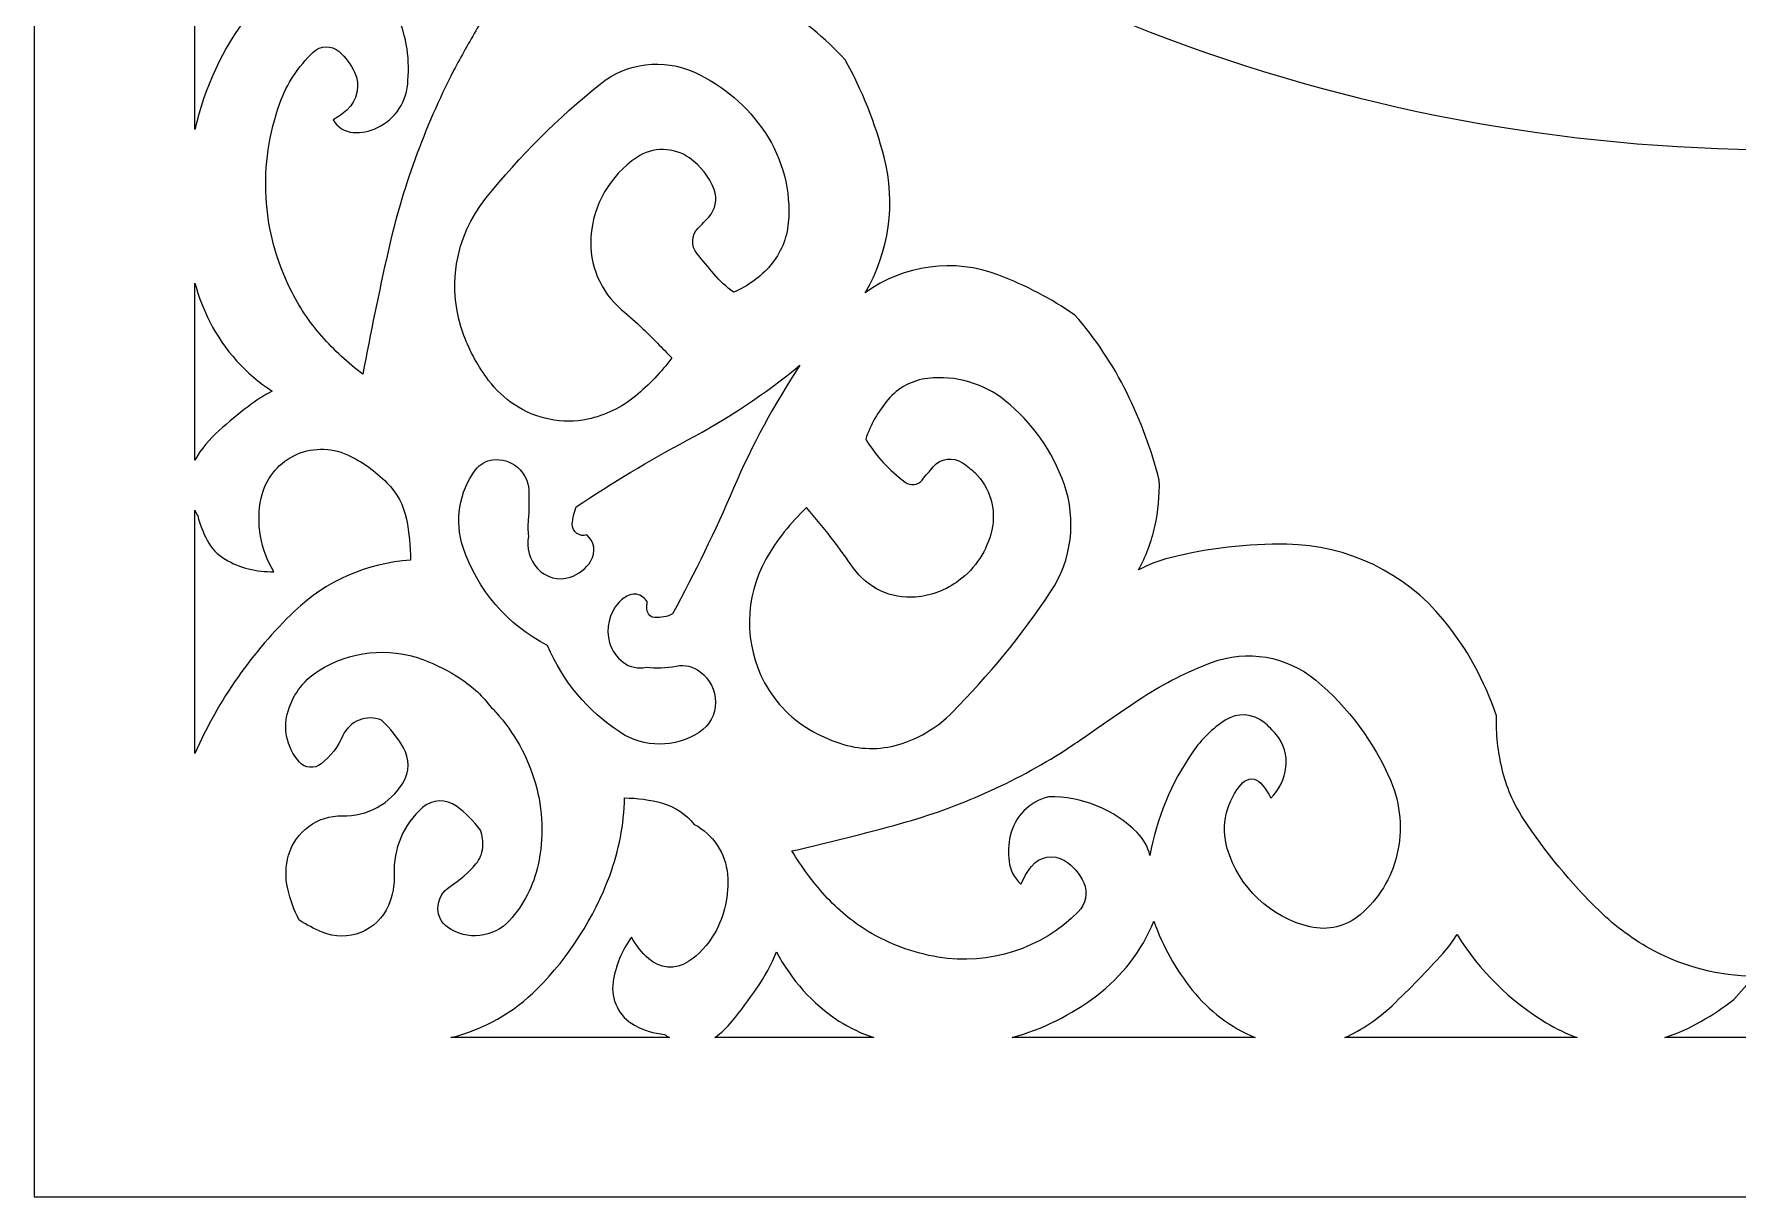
# Model space of a CAD drawing. Header units: centimetres. Extents: x 14.31 to 20.48, y -0.87 to 9.
# Drawn here: x 14.305 to 17.319, y -0.872 to 1.185 of the extents above; entities that cross this region are included whole.
import ezdxf

# ---------------------------------------------------------------- set-up
doc = ezdxf.new("R2010")
doc.units = ezdxf.units.CM
doc.header["$MEASUREMENT"] = 0
doc.layers.add('layer 1', color=7, linetype='Continuous')

msp = doc.modelspace()

# ---------------------------------------------------------------- linework, layer by layer
at = {"layer": 'layer 1', "color": 250}
for points, knots in [([(14.39689, 9.00077), (14.39689, 9.00077), (20.47602, 9.00077), (20.47602, 9.00077), (20.47602, 9.00077), (20.47602, 9.00077), (20.47602, -0.87244), (20.47602, -0.87244), (20.47602, -0.87244), (20.47602, -0.87244), (14.30526, -0.87244), (14.30526, -0.87244), (14.30526, -0.87244), (14.30526, -0.87244), (14.30526, 9.00077), (14.30526, 9.00077), (14.30526, 9.00077), (14.30526, 9.00077), (14.39689, 9.00077), (14.39689, 9.00077)], [0, 0, 0, 0, 0.1666667, 0.1666667, 0.1666667, 0.1666667, 0.3333333, 0.3333333, 0.3333333, 0.3333333, 0.5, 0.5, 0.5, 0.5, 0.6666667, 0.6666667, 0.6666667, 0.6666667, 1, 1, 1, 1]), ([(14.88674, 0.5829), (14.90017, 0.65566), (14.91503, 0.72816), (14.93131, 0.80033), (14.93131, 0.80033), (14.95635, 0.91136), (14.99531, 1.01882), (15.04725, 1.12009), (15.04725, 1.12009), (15.06085, 1.14534), (15.07475, 1.17042), (15.08895, 1.19534), (15.08895, 1.19534), (15.10352, 1.2209), (15.11773, 1.24667), (15.13156, 1.27263), (15.13156, 1.27263), (15.1555, 1.31887), (15.17469, 1.3674), (15.18884, 1.4175), (15.18884, 1.4175), (15.2073, 1.48287), (15.19678, 1.55298), (15.1599, 1.61003), (15.1599, 1.61003), (15.12164, 1.66922), (15.07009, 1.71863), (15.00933, 1.75434), (15.00933, 1.75434), (14.94488, 1.79219), (14.86323, 1.7828), (14.80916, 1.7312), (14.80916, 1.7312), (14.76871, 1.69262), (14.7534, 1.63462), (14.76962, 1.58112), (14.76962, 1.58112), (14.785, 1.53032), (14.81627, 1.48583), (14.85887, 1.45416), (14.85887, 1.45416), (14.88841, 1.43222), (14.92749, 1.42803), (14.96098, 1.44326), (14.96098, 1.44326), (14.96939, 1.44708), (14.97747, 1.45156), (14.98517, 1.45666), (14.98517, 1.45666), (14.99376, 1.46238), (14.99931, 1.47168), (15.00027, 1.48195), (15.00027, 1.48195), (15.00123, 1.49223), (14.99754, 1.50235), (14.99014, 1.50955), (14.99014, 1.50955), (14.98427, 1.51529), (14.97782, 1.5204), (14.9709, 1.52481), (14.9709, 1.52481), (14.98024, 1.53625), (14.99216, 1.54531), (15.00568, 1.55126), (15.00568, 1.55126), (15.01969, 1.55742), (15.03574, 1.55695), (15.04936, 1.54998), (15.04936, 1.54998), (15.07143, 1.53868), (15.08857, 1.51962), (15.09749, 1.49649), (15.09749, 1.49649), (15.1066, 1.47288), (15.10406, 1.44633), (15.09065, 1.42486), (15.09065, 1.42486), (15.08284, 1.41236), (15.07373, 1.4007), (15.06348, 1.39009), (15.06348, 1.39009), (15.01362, 1.33846), (14.9497, 1.30253), (14.87967, 1.28675), (14.87967, 1.28675), (14.90734, 1.2752), (14.92992, 1.25403), (14.94325, 1.22718), (14.94325, 1.22718), (14.96236, 1.18867), (14.97036, 1.14558), (14.96636, 1.10278), (14.96636, 1.10278), (14.96556, 1.06655), (14.9442, 1.03391), (14.91134, 1.01862), (14.91134, 1.01862), (14.89837, 1.01259), (14.8841, 1.00987), (14.86982, 1.01072), (14.86982, 1.01072), (14.85483, 1.01161), (14.84134, 1.02012), (14.83407, 1.03326), (14.83407, 1.03326), (14.84277, 1.03788), (14.85087, 1.04357), (14.85817, 1.05019), (14.85817, 1.05019), (14.87688, 1.06714), (14.88251, 1.09421), (14.87208, 1.1172), (14.87208, 1.1172), (14.86571, 1.13125), (14.85636, 1.14374), (14.84468, 1.15382), (14.84468, 1.15382), (14.83141, 1.16525), (14.81167, 1.1648), (14.79897, 1.15274), (14.79897, 1.15274), (14.77257, 1.12769), (14.75239, 1.09685), (14.73999, 1.06265), (14.73999, 1.06265), (14.70093, 0.95482), (14.70765, 0.83579), (14.75866, 0.73307), (14.75866, 0.73307), (14.77345, 0.70328), (14.79201, 0.67552), (14.8139, 0.65047), (14.8139, 0.65047), (14.83575, 0.62546), (14.86016, 0.60282), (14.88674, 0.5829), (14.88674, 0.5829), (14.88674, 0.5829), (14.88674, 0.5829), (14.88674, 0.5829)], [0, 0, 0, 0, 0.0277778, 0.0277778, 0.0277778, 0.0277778, 0.0555556, 0.0555556, 0.0555556, 0.0555556, 0.0833333, 0.0833333, 0.0833333, 0.0833333, 0.1111111, 0.1111111, 0.1111111, 0.1111111, 0.1388889, 0.1388889, 0.1388889, 0.1388889, 0.1666667, 0.1666667, 0.1666667, 0.1666667, 0.1944444, 0.1944444, 0.1944444, 0.1944444, 0.2222222, 0.2222222, 0.2222222, 0.2222222, 0.25, 0.25, 0.25, 0.25, 0.2777778, 0.2777778, 0.2777778, 0.2777778, 0.3055556, 0.3055556, 0.3055556, 0.3055556, 0.3333333, 0.3333333, 0.3333333, 0.3333333, 0.3611111, 0.3611111, 0.3611111, 0.3611111, 0.3888889, 0.3888889, 0.3888889, 0.3888889, 0.4166667, 0.4166667, 0.4166667, 0.4166667, 0.4444444, 0.4444444, 0.4444444, 0.4444444, 0.4722222, 0.4722222, 0.4722222, 0.4722222, 0.5, 0.5, 0.5, 0.5, 0.5277778, 0.5277778, 0.5277778, 0.5277778, 0.5555556, 0.5555556, 0.5555556, 0.5555556, 0.5833333, 0.5833333, 0.5833333, 0.5833333, 0.6111111, 0.6111111, 0.6111111, 0.6111111, 0.6388889, 0.6388889, 0.6388889, 0.6388889, 0.6666667, 0.6666667, 0.6666667, 0.6666667, 0.6944444, 0.6944444, 0.6944444, 0.6944444, 0.7222222, 0.7222222, 0.7222222, 0.7222222, 0.75, 0.75, 0.75, 0.75, 0.7777778, 0.7777778, 0.7777778, 0.7777778, 0.8055556, 0.8055556, 0.8055556, 0.8055556, 0.8333333, 0.8333333, 0.8333333, 0.8333333, 0.8611111, 0.8611111, 0.8611111, 0.8611111, 0.8888889, 0.8888889, 0.8888889, 0.8888889, 0.9166667, 0.9166667, 0.9166667, 0.9166667, 0.9444444, 0.9444444, 0.9444444, 0.9444444, 1, 1, 1, 1]), ([(17.5921, -0.59059), (17.56989, -0.5832), (17.54847, -0.57362), (17.52815, -0.56203), (17.52815, -0.56203), (17.50785, -0.55044), (17.48836, -0.53748), (17.46983, -0.52325), (17.46983, -0.52325), (17.46983, -0.52325), (17.45201, -0.50272), (17.45201, -0.50272), (17.45201, -0.50272), (17.45201, -0.50272), (17.43419, -0.48219), (17.43419, -0.48219), (17.43419, -0.48219), (17.496, -0.48146), (17.55672, -0.46602), (17.61135, -0.43711), (17.61135, -0.43711), (17.64664, -0.41823), (17.67907, -0.39448), (17.70771, -0.36654), (17.70771, -0.36654), (17.75836, -0.31713), (17.80348, -0.26237), (17.84229, -0.20321), (17.84229, -0.20321), (17.85982, -0.17649), (17.87253, -0.14692), (17.87983, -0.11581), (17.87983, -0.11581), (17.88711, -0.08483), (17.89052, -0.05307), (17.88997, -0.02124), (17.88997, -0.02124), (17.9105, 0.0407), (17.94225, 0.09835), (17.98363, 0.1488), (17.98363, 0.1488), (18.05174, 0.23188), (18.1531, 0.28071), (18.26051, 0.28228), (18.26051, 0.28228), (18.33008, 0.28329), (18.3995, 0.27519), (18.46697, 0.25818), (18.46697, 0.25818), (18.48644, 0.25328), (18.50526, 0.24606), (18.52302, 0.2367), (18.52302, 0.2367), (18.5097, 0.26089), (18.49989, 0.28686), (18.49388, 0.31382), (18.49388, 0.31382), (18.48789, 0.34074), (18.48526, 0.36831), (18.48607, 0.39589), (18.48607, 0.39589), (18.49982, 0.44929), (18.51912, 0.50112), (18.54365, 0.55051), (18.54365, 0.55051), (18.56821, 0.59996), (18.599, 0.64609), (18.63525, 0.68774), (18.63525, 0.68774), (18.67725, 0.71649), (18.72251, 0.7402), (18.77005, 0.75838), (18.77005, 0.75838), (18.84897, 0.78855), (18.93786, 0.77674), (19.00621, 0.72707), (19.00621, 0.72707), (18.96366, 0.79935), (18.95161, 0.88565), (18.97267, 0.96685), (18.97267, 0.96685), (18.98829, 1.02703), (19.01145, 1.08502), (19.04159, 1.13941), (19.04159, 1.13941), (19.11346, 1.21623), (19.2039, 1.27334), (19.30414, 1.30524), (19.30414, 1.30524), (19.35502, 1.30709), (19.40518, 1.29269), (19.44735, 1.26416), (19.44735, 1.26416), (19.43871, 1.28439), (19.43218, 1.30547), (19.42784, 1.32703), (19.42784, 1.32703), (19.41273, 1.40211), (19.40538, 1.47856), (19.40592, 1.55515), (19.40592, 1.55515), (19.40636, 1.61695), (19.41889, 1.67809), (19.4428, 1.73508), (19.4428, 1.73508), (19.44937, 1.75067), (19.4569, 1.76584), (19.46535, 1.78049), (19.46535, 1.78049), (19.46535, 1.78049), (19.46552, 1.78064), (19.46552, 1.78064), (19.46552, 1.78064), (18.89795, 1.26484), (18.1577, 0.97946), (17.39076, 0.98038), (17.39076, 0.98038), (16.62426, 0.98145), (15.88488, 1.26671), (15.31601, 1.78042), (15.31601, 1.78042), (15.34956, 1.72225), (15.36916, 1.65705), (15.37328, 1.59002), (15.37328, 1.59002), (15.37889, 1.4985), (15.37143, 1.40663), (15.35112, 1.31722), (15.35112, 1.31722), (15.347, 1.29905), (15.34124, 1.28129), (15.33394, 1.26416), (15.33394, 1.26416), (15.37609, 1.29269), (15.42627, 1.30708), (15.47714, 1.30524), (15.47714, 1.30524), (15.57739, 1.27335), (15.66782, 1.21623), (15.7397, 1.13941), (15.7397, 1.13941), (15.76983, 1.08502), (15.79299, 1.02703), (15.80861, 0.96685), (15.80861, 0.96685), (15.82969, 0.88566), (15.81761, 0.79936), (15.77508, 0.72707), (15.77508, 0.72707), (15.8434, 0.77676), (15.9323, 0.78852), (16.01123, 0.75838), (16.01123, 0.75838), (16.05878, 0.7402), (16.10403, 0.71649), (16.14603, 0.68774), (16.14603, 0.68774), (16.18228, 0.64609), (16.21307, 0.59996), (16.23763, 0.55051), (16.23763, 0.55051), (16.26216, 0.50112), (16.28146, 0.44929), (16.29521, 0.39589), (16.29521, 0.39589), (16.29602, 0.36831), (16.29339, 0.34074), (16.2874, 0.31382), (16.2874, 0.31382), (16.2814, 0.28686), (16.27159, 0.26089), (16.25826, 0.2367), (16.25826, 0.2367), (16.27603, 0.24607), (16.29485, 0.25328), (16.31432, 0.25819), (16.31432, 0.25819), (16.38179, 0.27519), (16.4512, 0.28329), (16.52077, 0.28228), (16.52077, 0.28228), (16.6281, 0.28074), (16.72937, 0.23193), (16.7975, 0.14897), (16.7975, 0.14897), (16.83896, 0.09848), (16.87076, 0.04077), (16.89131, -0.02124), (16.89131, -0.02124), (16.89077, -0.05307), (16.89417, -0.08483), (16.90145, -0.11581), (16.90145, -0.11581), (16.90876, -0.14692), (16.92146, -0.17649), (16.93899, -0.20321), (16.93899, -0.20321), (16.97781, -0.26237), (17.02293, -0.31713), (17.07358, -0.36654), (17.07358, -0.36654), (17.10222, -0.39448), (17.13465, -0.41824), (17.16993, -0.43711), (17.16993, -0.43711), (17.22457, -0.46601), (17.28529, -0.48147), (17.3471, -0.48219), (17.3471, -0.48219), (17.3471, -0.48219), (17.32927, -0.50272), (17.32927, -0.50272), (17.32927, -0.50272), (17.32927, -0.50272), (17.31145, -0.52325), (17.31145, -0.52325), (17.31145, -0.52325), (17.29292, -0.53748), (17.27343, -0.55044), (17.25313, -0.56203), (17.25313, -0.56203), (17.23281, -0.57363), (17.21139, -0.5832), (17.18919, -0.59059), (17.18919, -0.59059), (17.18919, -0.59059), (17.5921, -0.59059), (17.5921, -0.59059)], [0, 0, 0, 0, 0.0172414, 0.0172414, 0.0172414, 0.0172414, 0.0344828, 0.0344828, 0.0344828, 0.0344828, 0.0517241, 0.0517241, 0.0517241, 0.0517241, 0.0689655, 0.0689655, 0.0689655, 0.0689655, 0.0862069, 0.0862069, 0.0862069, 0.0862069, 0.1034483, 0.1034483, 0.1034483, 0.1034483, 0.1206897, 0.1206897, 0.1206897, 0.1206897, 0.137931, 0.137931, 0.137931, 0.137931, 0.1551724, 0.1551724, 0.1551724, 0.1551724, 0.1724138, 0.1724138, 0.1724138, 0.1724138, 0.1896552, 0.1896552, 0.1896552, 0.1896552, 0.2068966, 0.2068966, 0.2068966, 0.2068966, 0.2241379, 0.2241379, 0.2241379, 0.2241379, 0.2413793, 0.2413793, 0.2413793, 0.2413793, 0.2586207, 0.2586207, 0.2586207, 0.2586207, 0.2758621, 0.2758621, 0.2758621, 0.2758621, 0.2931034, 0.2931034, 0.2931034, 0.2931034, 0.3103448, 0.3103448, 0.3103448, 0.3103448, 0.3275862, 0.3275862, 0.3275862, 0.3275862, 0.3448276, 0.3448276, 0.3448276, 0.3448276, 0.362069, 0.362069, 0.362069, 0.362069, 0.3793103, 0.3793103, 0.3793103, 0.3793103, 0.3965517, 0.3965517, 0.3965517, 0.3965517, 0.4137931, 0.4137931, 0.4137931, 0.4137931, 0.4310345, 0.4310345, 0.4310345, 0.4310345, 0.4482759, 0.4482759, 0.4482759, 0.4482759, 0.4655172, 0.4655172, 0.4655172, 0.4655172, 0.4827586, 0.4827586, 0.4827586, 0.4827586, 0.5, 0.5, 0.5, 0.5, 0.5172414, 0.5172414, 0.5172414, 0.5172414, 0.5344828, 0.5344828, 0.5344828, 0.5344828, 0.5517241, 0.5517241, 0.5517241, 0.5517241, 0.5689655, 0.5689655, 0.5689655, 0.5689655, 0.5862069, 0.5862069, 0.5862069, 0.5862069, 0.6034483, 0.6034483, 0.6034483, 0.6034483, 0.6206897, 0.6206897, 0.6206897, 0.6206897, 0.637931, 0.637931, 0.637931, 0.637931, 0.6551724, 0.6551724, 0.6551724, 0.6551724, 0.6724138, 0.6724138, 0.6724138, 0.6724138, 0.6896552, 0.6896552, 0.6896552, 0.6896552, 0.7068966, 0.7068966, 0.7068966, 0.7068966, 0.7241379, 0.7241379, 0.7241379, 0.7241379, 0.7413793, 0.7413793, 0.7413793, 0.7413793, 0.7586207, 0.7586207, 0.7586207, 0.7586207, 0.7758621, 0.7758621, 0.7758621, 0.7758621, 0.7931034, 0.7931034, 0.7931034, 0.7931034, 0.8103448, 0.8103448, 0.8103448, 0.8103448, 0.8275862, 0.8275862, 0.8275862, 0.8275862, 0.8448276, 0.8448276, 0.8448276, 0.8448276, 0.862069, 0.862069, 0.862069, 0.862069, 0.8793103, 0.8793103, 0.8793103, 0.8793103, 0.8965517, 0.8965517, 0.8965517, 0.8965517, 0.9137931, 0.9137931, 0.9137931, 0.9137931, 0.9310345, 0.9310345, 0.9310345, 0.9310345, 0.9482759, 0.9482759, 0.9482759, 0.9482759, 0.9655172, 0.9655172, 0.9655172, 0.9655172, 1, 1, 1, 1]), ([(14.58968, 1.49366), (14.58968, 1.49366), (14.58968, 1.01575), (14.58968, 1.01575), (14.58968, 1.01575), (14.60628, 1.08925), (14.6384, 1.15837), (14.68385, 1.21846), (14.68385, 1.21846), (14.70802, 1.25041), (14.73914, 1.27647), (14.77484, 1.29464), (14.77484, 1.29464), (14.732, 1.3134), (14.69336, 1.34059), (14.66122, 1.37457), (14.66122, 1.37457), (14.62902, 1.4086), (14.60461, 1.44925), (14.58968, 1.49366), (14.58968, 1.49366), (14.58968, 1.49366), (14.58968, 1.49366), (14.58968, 1.49366)], [0, 0, 0, 0, 0.1428571, 0.1428571, 0.1428571, 0.1428571, 0.2857143, 0.2857143, 0.2857143, 0.2857143, 0.4285714, 0.4285714, 0.4285714, 0.4285714, 0.5714286, 0.5714286, 0.5714286, 0.5714286, 0.7142857, 0.7142857, 0.7142857, 0.7142857, 1, 1, 1, 1]), ([(15.43313, 0.61186), (15.42468, 0.6205), (15.41626, 0.62917), (15.40787, 0.63787), (15.40787, 0.63787), (15.39944, 0.6466), (15.39083, 0.65514), (15.38204, 0.6635), (15.38204, 0.6635), (15.36972, 0.67491), (15.35717, 0.68607), (15.34439, 0.69697), (15.34439, 0.69697), (15.30694, 0.72889), (15.28679, 0.77669), (15.29004, 0.8258), (15.29004, 0.8258), (15.29381, 0.88273), (15.32378, 0.93474), (15.37113, 0.96658), (15.37113, 0.96658), (15.3994, 0.98559), (15.43651, 0.98518), (15.46438, 0.96559), (15.46438, 0.96559), (15.48408, 0.95174), (15.49919, 0.9323), (15.50777, 0.90979), (15.50777, 0.90979), (15.51414, 0.89309), (15.5105, 0.8742), (15.4984, 0.86104), (15.4984, 0.86104), (15.49231, 0.85443), (15.48612, 0.84792), (15.47982, 0.84153), (15.47982, 0.84153), (15.46767, 0.82917), (15.46677, 0.80966), (15.47776, 0.79627), (15.47776, 0.79627), (15.4877, 0.78414), (15.49774, 0.77209), (15.50788, 0.76013), (15.50788, 0.76013), (15.51806, 0.74812), (15.52961, 0.73735), (15.54229, 0.72804), (15.54229, 0.72804), (15.5676, 0.73865), (15.59005, 0.75505), (15.60784, 0.77594), (15.60784, 0.77594), (15.62581, 0.79705), (15.63674, 0.82324), (15.63909, 0.85087), (15.63909, 0.85087), (15.64386, 0.90714), (15.62948, 0.96333), (15.59823, 1.01037), (15.59823, 1.01037), (15.56726, 1.057), (15.52389, 1.09401), (15.47298, 1.11726), (15.47298, 1.11726), (15.41786, 1.14242), (15.35331, 1.13432), (15.30615, 1.09626), (15.30615, 1.09626), (15.23193, 1.03638), (15.16431, 0.96878), (15.10442, 0.89457), (15.10442, 0.89457), (15.04931, 0.82625), (15.0344, 0.73398), (15.06529, 0.65182), (15.06529, 0.65182), (15.07601, 0.6233), (15.09077, 0.59648), (15.10914, 0.57216), (15.10914, 0.57216), (15.12176, 0.55545), (15.13706, 0.54095), (15.15443, 0.52925), (15.15443, 0.52925), (15.19258, 0.50354), (15.23942, 0.49424), (15.28449, 0.50343), (15.28449, 0.50343), (15.31543, 0.51002), (15.34429, 0.524), (15.36862, 0.5442), (15.36862, 0.5442), (15.39269, 0.56417), (15.41434, 0.58687), (15.43313, 0.61186), (15.43313, 0.61186), (15.43313, 0.61186), (15.43313, 0.61186), (15.43313, 0.61186)], [0, 0, 0, 0, 0.0384615, 0.0384615, 0.0384615, 0.0384615, 0.0769231, 0.0769231, 0.0769231, 0.0769231, 0.1153846, 0.1153846, 0.1153846, 0.1153846, 0.1538462, 0.1538462, 0.1538462, 0.1538462, 0.1923077, 0.1923077, 0.1923077, 0.1923077, 0.2307692, 0.2307692, 0.2307692, 0.2307692, 0.2692308, 0.2692308, 0.2692308, 0.2692308, 0.3076923, 0.3076923, 0.3076923, 0.3076923, 0.3461538, 0.3461538, 0.3461538, 0.3461538, 0.3846154, 0.3846154, 0.3846154, 0.3846154, 0.4230769, 0.4230769, 0.4230769, 0.4230769, 0.4615385, 0.4615385, 0.4615385, 0.4615385, 0.5, 0.5, 0.5, 0.5, 0.5384615, 0.5384615, 0.5384615, 0.5384615, 0.5769231, 0.5769231, 0.5769231, 0.5769231, 0.6153846, 0.6153846, 0.6153846, 0.6153846, 0.6538462, 0.6538462, 0.6538462, 0.6538462, 0.6923077, 0.6923077, 0.6923077, 0.6923077, 0.7307692, 0.7307692, 0.7307692, 0.7307692, 0.7692308, 0.7692308, 0.7692308, 0.7692308, 0.8076923, 0.8076923, 0.8076923, 0.8076923, 0.8461538, 0.8461538, 0.8461538, 0.8461538, 0.8846154, 0.8846154, 0.8846154, 0.8846154, 0.9230769, 0.9230769, 0.9230769, 0.9230769, 1, 1, 1, 1]), ([(14.58968, 0.43123), (14.60091, 0.45082), (14.61533, 0.46842), (14.63233, 0.48328), (14.63233, 0.48328), (14.64922, 0.49805), (14.66651, 0.51235), (14.68418, 0.52618), (14.68418, 0.52618), (14.69733, 0.53647), (14.7115, 0.54538), (14.72647, 0.55278), (14.72647, 0.55278), (14.67974, 0.58347), (14.64172, 0.62574), (14.61613, 0.67544), (14.61613, 0.67544), (14.60506, 0.6973), (14.5962, 0.72022), (14.58968, 0.74384), (14.58968, 0.74384), (14.58968, 0.74384), (14.58968, 0.43123), (14.58968, 0.43123), (14.58968, 0.43123), (14.58968, 0.43123), (14.58968, 0.43123), (14.58968, 0.43123)], [0, 0, 0, 0, 0.125, 0.125, 0.125, 0.125, 0.25, 0.25, 0.25, 0.25, 0.375, 0.375, 0.375, 0.375, 0.5, 0.5, 0.5, 0.5, 0.625, 0.625, 0.625, 0.625, 0.75, 0.75, 0.75, 0.75, 1, 1, 1, 1]), ([(15.65978, 0.5989), (15.59786, 0.54824), (15.53109, 0.50377), (15.46047, 0.46616), (15.46047, 0.46616), (15.39306, 0.43026), (15.32753, 0.39097), (15.2641, 0.34843), (15.2641, 0.34843), (15.26005, 0.33865), (15.25769, 0.32824), (15.25715, 0.31766), (15.25715, 0.31766), (15.25682, 0.3113), (15.25973, 0.30521), (15.26488, 0.30146), (15.26488, 0.30146), (15.27002, 0.29771), (15.27666, 0.29679), (15.28261, 0.29904), (15.28261, 0.29904), (15.29624, 0.28763), (15.29939, 0.26791), (15.29004, 0.2528), (15.29004, 0.2528), (15.28156, 0.23911), (15.2685, 0.22887), (15.25319, 0.22389), (15.25319, 0.22389), (15.23268, 0.21722), (15.21016, 0.22322), (15.19566, 0.23918), (15.19566, 0.23918), (15.1816, 0.25467), (15.17558, 0.27585), (15.17936, 0.29643), (15.17936, 0.29643), (15.17842, 0.30589), (15.17833, 0.31542), (15.1791, 0.3249), (15.1791, 0.3249), (15.18052, 0.3425), (15.18084, 0.36017), (15.18004, 0.37781), (15.18004, 0.37781), (15.17931, 0.39357), (15.17207, 0.40831), (15.16004, 0.41851), (15.16004, 0.41851), (15.14802, 0.42871), (15.13237, 0.43347), (15.11671, 0.43161), (15.11671, 0.43161), (15.10452, 0.43018), (15.09346, 0.42381), (15.08611, 0.41397), (15.08611, 0.41397), (15.0567, 0.3746), (15.04844, 0.32337), (15.06403, 0.27677), (15.06403, 0.27677), (15.08922, 0.20147), (15.14283, 0.13905), (15.21349, 0.10281), (15.21349, 0.10281), (15.24007, 0.0402), (15.28459, -0.01311), (15.34148, -0.05042), (15.34148, -0.05042), (15.38403, -0.07831), (15.43901, -0.07838), (15.48161, -0.05055), (15.48161, -0.05055), (15.49955, -0.03884), (15.51032, -0.01884), (15.5102, 0.00258), (15.5102, 0.00258), (15.51008, 0.02377), (15.50024, 0.04371), (15.48349, 0.05668), (15.48349, 0.05668), (15.47141, 0.06604), (15.45589, 0.06972), (15.4409, 0.06678), (15.4409, 0.06678), (15.42336, 0.06334), (15.40539, 0.0627), (15.38766, 0.06489), (15.38766, 0.06489), (15.37345, 0.06138), (15.35841, 0.06458), (15.34686, 0.07356), (15.34686, 0.07356), (15.33562, 0.08229), (15.32735, 0.09429), (15.32317, 0.1079), (15.32317, 0.1079), (15.31573, 0.13304), (15.32204, 0.16027), (15.33976, 0.17959), (15.33976, 0.17959), (15.34506, 0.18538), (15.35167, 0.18983), (15.35903, 0.19256), (15.35903, 0.19256), (15.36681, 0.19545), (15.37556, 0.19394), (15.38192, 0.18861), (15.38192, 0.18861), (15.38502, 0.18602), (15.38775, 0.183), (15.39002, 0.17965), (15.39002, 0.17965), (15.38837, 0.17421), (15.38832, 0.1684), (15.38989, 0.16294), (15.38989, 0.16294), (15.39159, 0.15704), (15.39681, 0.15285), (15.40293, 0.15248), (15.40293, 0.15248), (15.41385, 0.15182), (15.42473, 0.15409), (15.43446, 0.15907), (15.43446, 0.15907), (15.47377, 0.23152), (15.50976, 0.30572), (15.5423, 0.38146), (15.5423, 0.38146), (15.57488, 0.4573), (15.61421, 0.53008), (15.65978, 0.5989), (15.65978, 0.5989), (15.65978, 0.5989), (15.65978, 0.5989), (15.65978, 0.5989)], [0, 0, 0, 0, 0.0285714, 0.0285714, 0.0285714, 0.0285714, 0.0571429, 0.0571429, 0.0571429, 0.0571429, 0.0857143, 0.0857143, 0.0857143, 0.0857143, 0.1142857, 0.1142857, 0.1142857, 0.1142857, 0.1428571, 0.1428571, 0.1428571, 0.1428571, 0.1714286, 0.1714286, 0.1714286, 0.1714286, 0.2, 0.2, 0.2, 0.2, 0.2285714, 0.2285714, 0.2285714, 0.2285714, 0.2571429, 0.2571429, 0.2571429, 0.2571429, 0.2857143, 0.2857143, 0.2857143, 0.2857143, 0.3142857, 0.3142857, 0.3142857, 0.3142857, 0.3428571, 0.3428571, 0.3428571, 0.3428571, 0.3714286, 0.3714286, 0.3714286, 0.3714286, 0.4, 0.4, 0.4, 0.4, 0.4285714, 0.4285714, 0.4285714, 0.4285714, 0.4571429, 0.4571429, 0.4571429, 0.4571429, 0.4857143, 0.4857143, 0.4857143, 0.4857143, 0.5142857, 0.5142857, 0.5142857, 0.5142857, 0.5428571, 0.5428571, 0.5428571, 0.5428571, 0.5714286, 0.5714286, 0.5714286, 0.5714286, 0.6, 0.6, 0.6, 0.6, 0.6285714, 0.6285714, 0.6285714, 0.6285714, 0.6571429, 0.6571429, 0.6571429, 0.6571429, 0.6857143, 0.6857143, 0.6857143, 0.6857143, 0.7142857, 0.7142857, 0.7142857, 0.7142857, 0.7428571, 0.7428571, 0.7428571, 0.7428571, 0.7714286, 0.7714286, 0.7714286, 0.7714286, 0.8, 0.8, 0.8, 0.8, 0.8285714, 0.8285714, 0.8285714, 0.8285714, 0.8571429, 0.8571429, 0.8571429, 0.8571429, 0.8857143, 0.8857143, 0.8857143, 0.8857143, 0.9142857, 0.9142857, 0.9142857, 0.9142857, 0.9428571, 0.9428571, 0.9428571, 0.9428571, 1, 1, 1, 1]), ([(15.67144, 0.34697), (15.67921, 0.33758), (15.68701, 0.32822), (15.69484, 0.31888), (15.69484, 0.31888), (15.70272, 0.30948), (15.71041, 0.29991), (15.71789, 0.29017), (15.71789, 0.29017), (15.73019, 0.27377), (15.74223, 0.25718), (15.75401, 0.24039), (15.75401, 0.24039), (15.77899, 0.20479), (15.82096, 0.18514), (15.8643, 0.1888), (15.8643, 0.1888), (15.89205, 0.19113), (15.91856, 0.20121), (15.94085, 0.21789), (15.94085, 0.21789), (15.97013, 0.23979), (15.99069, 0.27134), (15.9989, 0.30697), (15.9989, 0.30697), (16.0074, 0.34391), (15.99598, 0.38258), (15.96873, 0.40893), (15.96873, 0.40893), (15.96205, 0.41539), (15.95481, 0.42123), (15.94708, 0.42639), (15.94708, 0.42639), (15.93051, 0.43745), (15.90831, 0.43443), (15.89533, 0.41932), (15.89533, 0.41932), (15.8887, 0.41162), (15.8822, 0.4038), (15.87584, 0.39588), (15.87584, 0.39588), (15.86845, 0.38665), (15.85506, 0.38497), (15.8456, 0.39205), (15.8456, 0.39205), (15.83173, 0.40244), (15.81882, 0.41406), (15.80703, 0.42676), (15.80703, 0.42676), (15.79523, 0.43947), (15.78481, 0.4534), (15.77595, 0.46831), (15.77595, 0.46831), (15.7846, 0.49379), (15.79799, 0.51742), (15.81539, 0.53794), (15.81539, 0.53794), (15.83327, 0.55901), (15.85851, 0.5725), (15.88597, 0.57566), (15.88597, 0.57566), (15.93496, 0.58129), (15.9842, 0.56705), (16.02262, 0.53614), (16.02262, 0.53614), (16.07033, 0.49777), (16.1064, 0.44683), (16.12677, 0.3891), (16.12677, 0.3891), (16.14934, 0.32516), (16.14047, 0.25426), (16.10288, 0.19781), (16.10288, 0.19781), (16.05185, 0.12121), (15.9935, 0.04973), (15.92867, -0.01561), (15.92867, -0.01561), (15.90401, -0.04047), (15.87384, -0.05919), (15.84061, -0.07025), (15.84061, -0.07025), (15.80707, -0.08142), (15.77088, -0.08201), (15.73699, -0.07196), (15.73699, -0.07196), (15.71841, -0.06645), (15.70047, -0.05895), (15.6835, -0.04959), (15.6835, -0.04959), (15.64703, -0.0295), (15.61706, 0.00062), (15.59712, 0.03717), (15.59712, 0.03717), (15.56066, 0.10561), (15.5616, 0.18798), (15.59955, 0.25561), (15.59955, 0.25561), (15.61863, 0.2896), (15.64289, 0.32043), (15.67144, 0.34697), (15.67144, 0.34697), (15.67144, 0.34697), (15.67144, 0.34697), (15.67144, 0.34697)], [0, 0, 0, 0, 0.037037, 0.037037, 0.037037, 0.037037, 0.0740741, 0.0740741, 0.0740741, 0.0740741, 0.1111111, 0.1111111, 0.1111111, 0.1111111, 0.1481481, 0.1481481, 0.1481481, 0.1481481, 0.1851852, 0.1851852, 0.1851852, 0.1851852, 0.2222222, 0.2222222, 0.2222222, 0.2222222, 0.2592593, 0.2592593, 0.2592593, 0.2592593, 0.2962963, 0.2962963, 0.2962963, 0.2962963, 0.3333333, 0.3333333, 0.3333333, 0.3333333, 0.3703704, 0.3703704, 0.3703704, 0.3703704, 0.4074074, 0.4074074, 0.4074074, 0.4074074, 0.4444444, 0.4444444, 0.4444444, 0.4444444, 0.4814815, 0.4814815, 0.4814815, 0.4814815, 0.5185185, 0.5185185, 0.5185185, 0.5185185, 0.5555556, 0.5555556, 0.5555556, 0.5555556, 0.5925926, 0.5925926, 0.5925926, 0.5925926, 0.6296296, 0.6296296, 0.6296296, 0.6296296, 0.6666667, 0.6666667, 0.6666667, 0.6666667, 0.7037037, 0.7037037, 0.7037037, 0.7037037, 0.7407407, 0.7407407, 0.7407407, 0.7407407, 0.7777778, 0.7777778, 0.7777778, 0.7777778, 0.8148148, 0.8148148, 0.8148148, 0.8148148, 0.8518519, 0.8518519, 0.8518519, 0.8518519, 0.8888889, 0.8888889, 0.8888889, 0.8888889, 0.9259259, 0.9259259, 0.9259259, 0.9259259, 1, 1, 1, 1]), ([(14.58968, 0.34251), (14.58968, 0.34251), (14.58968, -0.08778), (14.58968, -0.08778), (14.58968, -0.08778), (14.63142, 0.00672), (14.69124, 0.09219), (14.76573, 0.16378), (14.76573, 0.16378), (14.82133, 0.21721), (14.89416, 0.24916), (14.97113, 0.25391), (14.97113, 0.25391), (14.97108, 0.27833), (14.96865, 0.30268), (14.96385, 0.32662), (14.96385, 0.32662), (14.95896, 0.35105), (14.94686, 0.37344), (14.92909, 0.3909), (14.92909, 0.3909), (14.90912, 0.41166), (14.88544, 0.42848), (14.85927, 0.4405), (14.85927, 0.4405), (14.8291, 0.45432), (14.79428, 0.45368), (14.76464, 0.43876), (14.76464, 0.43876), (14.735, 0.42384), (14.71379, 0.39646), (14.70692, 0.36399), (14.70692, 0.36399), (14.69743, 0.3193), (14.7054, 0.2727), (14.72922, 0.23372), (14.72922, 0.23372), (14.69904, 0.23271), (14.66919, 0.24032), (14.64317, 0.25565), (14.64317, 0.25565), (14.62962, 0.26363), (14.6186, 0.27528), (14.61138, 0.28925), (14.61138, 0.28925), (14.60427, 0.30299), (14.59868, 0.31746), (14.5947, 0.3324), (14.5947, 0.3324), (14.59289, 0.3357), (14.59121, 0.33907), (14.58968, 0.34251)], [0, 0, 0, 0, 0.0714286, 0.0714286, 0.0714286, 0.0714286, 0.1428571, 0.1428571, 0.1428571, 0.1428571, 0.2142857, 0.2142857, 0.2142857, 0.2142857, 0.2857143, 0.2857143, 0.2857143, 0.2857143, 0.3571429, 0.3571429, 0.3571429, 0.3571429, 0.4285714, 0.4285714, 0.4285714, 0.4285714, 0.5, 0.5, 0.5, 0.5, 0.5714286, 0.5714286, 0.5714286, 0.5714286, 0.6428571, 0.6428571, 0.6428571, 0.6428571, 0.7142857, 0.7142857, 0.7142857, 0.7142857, 0.7857143, 0.7857143, 0.7857143, 0.7857143, 0.8571429, 0.8571429, 0.8571429, 0.8571429, 1, 1, 1, 1]), ([(14.77414, -0.38282), (14.78701, -0.39095), (14.80052, -0.398), (14.81455, -0.40391), (14.81455, -0.40391), (14.86006, -0.42306), (14.91246, -0.40202), (14.93195, -0.35665), (14.93195, -0.35665), (14.93939, -0.33936), (14.94282, -0.32063), (14.94199, -0.30183), (14.94199, -0.30183), (14.93999, -0.25691), (14.95844, -0.21346), (14.99214, -0.18369), (14.99214, -0.18369), (15.009, -0.16879), (15.03403, -0.16774), (15.05211, -0.18115), (15.05211, -0.18115), (15.06826, -0.19314), (15.0826, -0.20739), (15.09468, -0.22347), (15.09468, -0.22347), (15.09805, -0.23341), (15.09939, -0.24393), (15.09862, -0.25441), (15.09862, -0.25441), (15.09784, -0.26504), (15.09367, -0.27515), (15.08671, -0.28323), (15.08671, -0.28323), (15.0735, -0.2986), (15.05815, -0.31199), (15.04113, -0.32299), (15.04113, -0.32299), (15.02768, -0.33169), (15.01956, -0.34659), (15.01958, -0.36261), (15.01958, -0.36261), (15.01958, -0.37553), (15.02582, -0.38764), (15.03634, -0.39514), (15.03634, -0.39514), (15.07067, -0.41961), (15.11783, -0.41454), (15.1461, -0.38327), (15.1461, -0.38327), (15.17123, -0.35551), (15.18864, -0.32167), (15.1966, -0.28509), (15.1966, -0.28509), (15.207, -0.23736), (15.2054, -0.18783), (15.19195, -0.14087), (15.19195, -0.14087), (15.17852, -0.09402), (15.15453, -0.05089), (15.12178, -0.01479), (15.12178, -0.01479), (15.11943, -0.01219), (15.11696, -0.00971), (15.11439, -0.00733), (15.11439, -0.00733), (15.09929, 0.01289), (15.08083, 0.03036), (15.05981, 0.04431), (15.05981, 0.04431), (15.03887, 0.05822), (15.01638, 0.06962), (14.99279, 0.0783), (14.99279, 0.0783), (14.93152, 0.10083), (14.86329, 0.09346), (14.80827, 0.05834), (14.80827, 0.05834), (14.7806, 0.04067), (14.76077, 0.01309), (14.75286, -0.01876), (14.75286, -0.01876), (14.74974, -0.03131), (14.7494, -0.04438), (14.75186, -0.05708), (14.75186, -0.05708), (14.75517, -0.07412), (14.76295, -0.08997), (14.77442, -0.10301), (14.77442, -0.10301), (14.78434, -0.11427), (14.80136, -0.11573), (14.81304, -0.10629), (14.81304, -0.10629), (14.82963, -0.09289), (14.84281, -0.07577), (14.85152, -0.0563), (14.85152, -0.0563), (14.86319, -0.03021), (14.89359, -0.01822), (14.91995, -0.02925), (14.91995, -0.02925), (14.93518, -0.04339), (14.94819, -0.05975), (14.95853, -0.07778), (14.95853, -0.07778), (14.96958, -0.09703), (14.96927, -0.12079), (14.95773, -0.13976), (14.95773, -0.13976), (14.93504, -0.17707), (14.89409, -0.19939), (14.85043, -0.19829), (14.85043, -0.19829), (14.80663, -0.19719), (14.76763, -0.2257), (14.75544, -0.26778), (14.75544, -0.26778), (14.74984, -0.28709), (14.74928, -0.3075), (14.75381, -0.32709), (14.75381, -0.32709), (14.75828, -0.34643), (14.76511, -0.36514), (14.77414, -0.38282)], [0, 0, 0, 0, 0.03125, 0.03125, 0.03125, 0.03125, 0.0625, 0.0625, 0.0625, 0.0625, 0.09375, 0.09375, 0.09375, 0.09375, 0.125, 0.125, 0.125, 0.125, 0.15625, 0.15625, 0.15625, 0.15625, 0.1875, 0.1875, 0.1875, 0.1875, 0.21875, 0.21875, 0.21875, 0.21875, 0.25, 0.25, 0.25, 0.25, 0.28125, 0.28125, 0.28125, 0.28125, 0.3125, 0.3125, 0.3125, 0.3125, 0.34375, 0.34375, 0.34375, 0.34375, 0.375, 0.375, 0.375, 0.375, 0.40625, 0.40625, 0.40625, 0.40625, 0.4375, 0.4375, 0.4375, 0.4375, 0.46875, 0.46875, 0.46875, 0.46875, 0.5, 0.5, 0.5, 0.5, 0.53125, 0.53125, 0.53125, 0.53125, 0.5625, 0.5625, 0.5625, 0.5625, 0.59375, 0.59375, 0.59375, 0.59375, 0.625, 0.625, 0.625, 0.625, 0.65625, 0.65625, 0.65625, 0.65625, 0.6875, 0.6875, 0.6875, 0.6875, 0.71875, 0.71875, 0.71875, 0.71875, 0.75, 0.75, 0.75, 0.75, 0.78125, 0.78125, 0.78125, 0.78125, 0.8125, 0.8125, 0.8125, 0.8125, 0.84375, 0.84375, 0.84375, 0.84375, 0.875, 0.875, 0.875, 0.875, 0.90625, 0.90625, 0.90625, 0.90625, 0.9375, 0.9375, 0.9375, 0.9375, 1, 1, 1, 1]), ([(15.64538, -0.26039), (15.6625, -0.28862), (15.68227, -0.31516), (15.70443, -0.33964), (15.70443, -0.33964), (15.72665, -0.36419), (15.75225, -0.38544), (15.78048, -0.40275), (15.78048, -0.40275), (15.81836, -0.4255), (15.86018, -0.44089), (15.90377, -0.44814), (15.90377, -0.44814), (15.99462, -0.46324), (16.08708, -0.43344), (16.15195, -0.36807), (16.15195, -0.36807), (16.16536, -0.35455), (16.1692, -0.33424), (16.16161, -0.31677), (16.16161, -0.31677), (16.15452, -0.30043), (16.14258, -0.28668), (16.1274, -0.27735), (16.1274, -0.27735), (16.1082, -0.26556), (16.08324, -0.26995), (16.06924, -0.28761), (16.06924, -0.28761), (16.06165, -0.29719), (16.05536, -0.30772), (16.05053, -0.31894), (16.05053, -0.31894), (16.03898, -0.30844), (16.03156, -0.29416), (16.02958, -0.27869), (16.02958, -0.27869), (16.02764, -0.26357), (16.02836, -0.24823), (16.0317, -0.23336), (16.0317, -0.23336), (16.03931, -0.19946), (16.06555, -0.17281), (16.09931, -0.16462), (16.09931, -0.16462), (16.15808, -0.1635), (16.2148, -0.18641), (16.25633, -0.228), (16.25633, -0.228), (16.26737, -0.23906), (16.27508, -0.25301), (16.27858, -0.26824), (16.27858, -0.26824), (16.29058, -0.2025), (16.31642, -0.14004), (16.35435, -0.08503), (16.35435, -0.08503), (16.36966, -0.06283), (16.38916, -0.04384), (16.41175, -0.02913), (16.41175, -0.02913), (16.43313, -0.0152), (16.46113, -0.01686), (16.48075, -0.03318), (16.48075, -0.03318), (16.48836, -0.03952), (16.49539, -0.04653), (16.50176, -0.05412), (16.50176, -0.05412), (16.5153, -0.07026), (16.52157, -0.0913), (16.51909, -0.11223), (16.51909, -0.11223), (16.51663, -0.13285), (16.50736, -0.15208), (16.49275, -0.16684), (16.49275, -0.16684), (16.48782, -0.15728), (16.48171, -0.14837), (16.47457, -0.14032), (16.47457, -0.14032), (16.47049, -0.13574), (16.46467, -0.1331), (16.45854, -0.13305), (16.45854, -0.13305), (16.4524, -0.13301), (16.44656, -0.13554), (16.44242, -0.14006), (16.44242, -0.14006), (16.41375, -0.17132), (16.40353, -0.21527), (16.41552, -0.25596), (16.41552, -0.25596), (16.4359, -0.32516), (16.49177, -0.37807), (16.56199, -0.39459), (16.56199, -0.39459), (16.59327, -0.40195), (16.62615, -0.39402), (16.65062, -0.37319), (16.65062, -0.37319), (16.68294, -0.34567), (16.70567, -0.30861), (16.71554, -0.26732), (16.71554, -0.26732), (16.72598, -0.22365), (16.72212, -0.1778), (16.7045, -0.1365), (16.7045, -0.1365), (16.67504, -0.06743), (16.62965, -0.00636), (16.57201, 0.04176), (16.57201, 0.04176), (16.52066, 0.08459), (16.4503, 0.0965), (16.38775, 0.07288), (16.38775, 0.07288), (16.34511, 0.05679), (16.30427, 0.03631), (16.26588, 0.01175), (16.26588, 0.01175), (16.24246, -0.00367), (16.21927, -0.01946), (16.19634, -0.03561), (16.19634, -0.03561), (16.17398, -0.05136), (16.15142, -0.06682), (16.12866, -0.08198), (16.12866, -0.08198), (16.03869, -0.13948), (15.94062, -0.18324), (15.83774, -0.21178), (15.83774, -0.21178), (15.774, -0.22947), (15.70987, -0.24567), (15.64538, -0.26039)], [0, 0, 0, 0, 0.0285714, 0.0285714, 0.0285714, 0.0285714, 0.0571429, 0.0571429, 0.0571429, 0.0571429, 0.0857143, 0.0857143, 0.0857143, 0.0857143, 0.1142857, 0.1142857, 0.1142857, 0.1142857, 0.1428571, 0.1428571, 0.1428571, 0.1428571, 0.1714286, 0.1714286, 0.1714286, 0.1714286, 0.2, 0.2, 0.2, 0.2, 0.2285714, 0.2285714, 0.2285714, 0.2285714, 0.2571429, 0.2571429, 0.2571429, 0.2571429, 0.2857143, 0.2857143, 0.2857143, 0.2857143, 0.3142857, 0.3142857, 0.3142857, 0.3142857, 0.3428571, 0.3428571, 0.3428571, 0.3428571, 0.3714286, 0.3714286, 0.3714286, 0.3714286, 0.4, 0.4, 0.4, 0.4, 0.4285714, 0.4285714, 0.4285714, 0.4285714, 0.4571429, 0.4571429, 0.4571429, 0.4571429, 0.4857143, 0.4857143, 0.4857143, 0.4857143, 0.5142857, 0.5142857, 0.5142857, 0.5142857, 0.5428571, 0.5428571, 0.5428571, 0.5428571, 0.5714286, 0.5714286, 0.5714286, 0.5714286, 0.6, 0.6, 0.6, 0.6, 0.6285714, 0.6285714, 0.6285714, 0.6285714, 0.6571429, 0.6571429, 0.6571429, 0.6571429, 0.6857143, 0.6857143, 0.6857143, 0.6857143, 0.7142857, 0.7142857, 0.7142857, 0.7142857, 0.7428571, 0.7428571, 0.7428571, 0.7428571, 0.7714286, 0.7714286, 0.7714286, 0.7714286, 0.8, 0.8, 0.8, 0.8, 0.8285714, 0.8285714, 0.8285714, 0.8285714, 0.8571429, 0.8571429, 0.8571429, 0.8571429, 0.8857143, 0.8857143, 0.8857143, 0.8857143, 0.9142857, 0.9142857, 0.9142857, 0.9142857, 0.9428571, 0.9428571, 0.9428571, 0.9428571, 1, 1, 1, 1]), ([(15.04202, -0.59059), (15.04202, -0.59059), (15.42912, -0.59059), (15.42912, -0.59059), (15.42912, -0.59059), (15.42601, -0.58887), (15.42297, -0.58701), (15.42003, -0.58502), (15.42003, -0.58502), (15.40155, -0.58321), (15.38362, -0.57769), (15.36733, -0.56878), (15.36733, -0.56878), (15.3398, -0.55374), (15.32461, -0.52305), (15.3293, -0.49202), (15.3293, -0.49202), (15.33363, -0.46339), (15.3448, -0.4362), (15.36183, -0.41277), (15.36183, -0.41277), (15.36982, -0.42723), (15.38013, -0.44027), (15.39236, -0.45138), (15.39236, -0.45138), (15.41146, -0.46871), (15.43982, -0.47094), (15.46137, -0.45677), (15.46137, -0.45677), (15.48093, -0.44392), (15.49714, -0.4266), (15.50867, -0.40624), (15.50867, -0.40624), (15.52657, -0.37462), (15.53454, -0.33836), (15.53154, -0.30215), (15.53154, -0.30215), (15.52841, -0.2644), (15.50622, -0.2309), (15.47266, -0.21332), (15.47266, -0.21332), (15.45828, -0.19525), (15.4386, -0.18216), (15.41637, -0.1759), (15.41637, -0.1759), (15.39457, -0.16977), (15.37205, -0.16663), (15.34941, -0.16658), (15.34941, -0.16658), (15.34849, -0.21356), (15.33964, -0.26007), (15.32325, -0.30411), (15.32325, -0.30411), (15.29537, -0.37901), (15.25185, -0.44713), (15.19561, -0.50392), (15.19561, -0.50392), (15.15346, -0.5465), (15.10025, -0.57651), (15.04202, -0.59059)], [0, 0, 0, 0, 0.0625, 0.0625, 0.0625, 0.0625, 0.125, 0.125, 0.125, 0.125, 0.1875, 0.1875, 0.1875, 0.1875, 0.25, 0.25, 0.25, 0.25, 0.3125, 0.3125, 0.3125, 0.3125, 0.375, 0.375, 0.375, 0.375, 0.4375, 0.4375, 0.4375, 0.4375, 0.5, 0.5, 0.5, 0.5, 0.5625, 0.5625, 0.5625, 0.5625, 0.625, 0.625, 0.625, 0.625, 0.6875, 0.6875, 0.6875, 0.6875, 0.75, 0.75, 0.75, 0.75, 0.8125, 0.8125, 0.8125, 0.8125, 0.875, 0.875, 0.875, 0.875, 1, 1, 1, 1]), ([(16.03478, -0.59059), (16.03478, -0.59059), (16.46472, -0.59059), (16.46472, -0.59059), (16.46472, -0.59059), (16.42124, -0.57227), (16.38301, -0.54337), (16.3535, -0.50656), (16.3535, -0.50656), (16.32424, -0.47005), (16.30131, -0.42887), (16.28569, -0.38477), (16.28569, -0.38477), (16.26416, -0.43701), (16.22904, -0.48256), (16.18399, -0.51666), (16.18399, -0.51666), (16.13934, -0.55046), (16.08871, -0.57554), (16.03477, -0.5906), (16.03477, -0.5906), (16.03477, -0.5906), (16.03478, -0.59059), (16.03478, -0.59059)], [0, 0, 0, 0, 0.1428571, 0.1428571, 0.1428571, 0.1428571, 0.2857143, 0.2857143, 0.2857143, 0.2857143, 0.4285714, 0.4285714, 0.4285714, 0.4285714, 0.5714286, 0.5714286, 0.5714286, 0.5714286, 0.7142857, 0.7142857, 0.7142857, 0.7142857, 1, 1, 1, 1]), ([(16.62338, -0.59059), (16.62338, -0.59059), (17.03444, -0.59059), (17.03444, -0.59059), (17.03444, -0.59059), (17.01528, -0.5837), (16.99684, -0.57491), (16.97942, -0.56435), (16.97942, -0.56435), (16.9153, -0.52547), (16.86126, -0.47197), (16.82173, -0.40825), (16.82173, -0.40825), (16.8146, -0.41989), (16.80643, -0.43086), (16.79732, -0.44101), (16.79732, -0.44101), (16.7684, -0.47325), (16.73819, -0.5043), (16.70676, -0.53409), (16.70676, -0.53409), (16.68224, -0.55733), (16.65407, -0.57642), (16.62338, -0.59059), (16.62338, -0.59059), (16.62338, -0.59059), (16.62338, -0.59059), (16.62338, -0.59059)], [0, 0, 0, 0, 0.125, 0.125, 0.125, 0.125, 0.25, 0.25, 0.25, 0.25, 0.375, 0.375, 0.375, 0.375, 0.5, 0.5, 0.5, 0.5, 0.625, 0.625, 0.625, 0.625, 0.75, 0.75, 0.75, 0.75, 1, 1, 1, 1]), ([(15.79016, -0.59059), (15.76857, -0.58323), (15.74792, -0.57336), (15.72863, -0.5612), (15.72863, -0.5612), (15.6819, -0.53052), (15.64387, -0.48825), (15.61829, -0.43854), (15.61829, -0.43854), (15.60919, -0.46128), (15.59758, -0.48292), (15.58366, -0.50307), (15.58366, -0.50307), (15.56979, -0.52316), (15.55515, -0.54271), (15.53978, -0.56169), (15.53978, -0.56169), (15.53087, -0.57269), (15.52049, -0.58241), (15.50894, -0.59059), (15.50894, -0.59059), (15.50894, -0.59059), (15.79017, -0.59059), (15.79017, -0.59059), (15.79017, -0.59059), (15.79017, -0.59059), (15.79016, -0.59059), (15.79016, -0.59059)], [0, 0, 0, 0, 0.125, 0.125, 0.125, 0.125, 0.25, 0.25, 0.25, 0.25, 0.375, 0.375, 0.375, 0.375, 0.5, 0.5, 0.5, 0.5, 0.625, 0.625, 0.625, 0.625, 0.75, 0.75, 0.75, 0.75, 1, 1, 1, 1])]:
    msp.add_open_spline(points, degree=3, knots=knots, dxfattribs=at)

doc.saveas('drawing.dxf')
